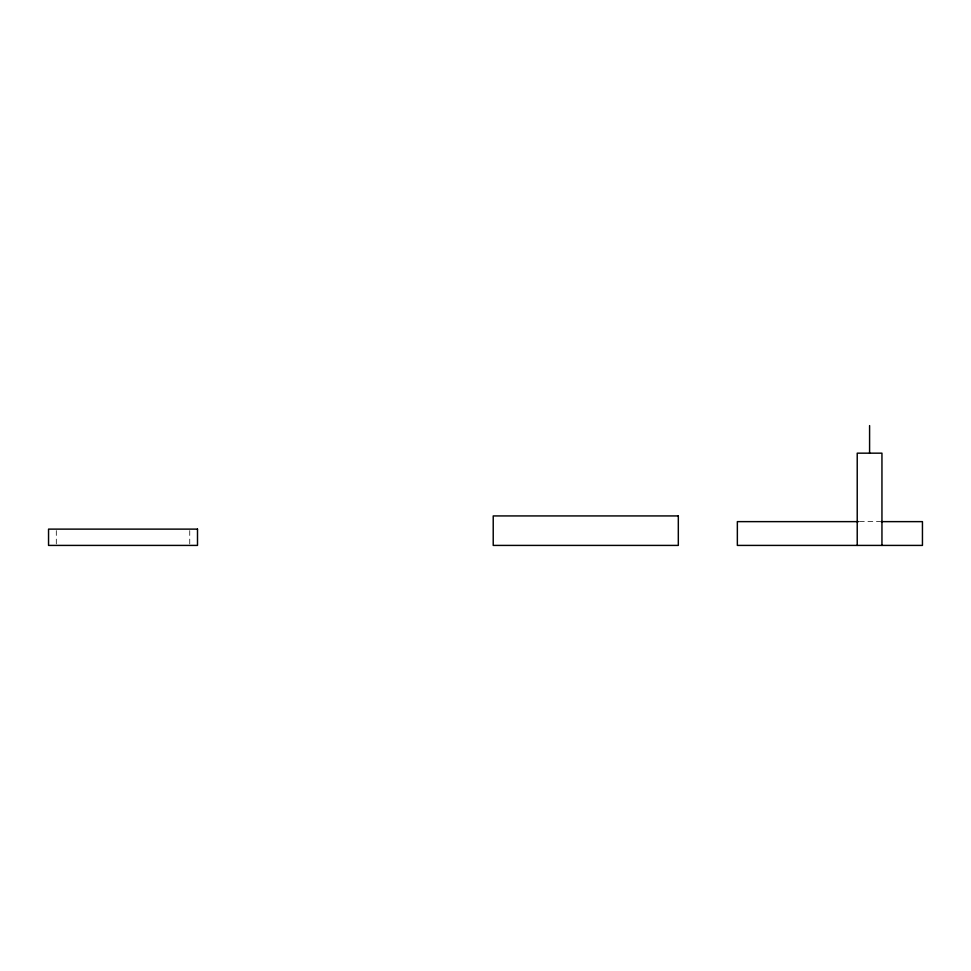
<?xml version="1.0" encoding="UTF-8"?>
<svg xmlns="http://www.w3.org/2000/svg" width="971" height="971" viewBox="0 0 971 971"><rect width="100%" height="100%" fill="white"/><g stroke="black" fill="none" stroke-linecap="round" stroke-linejoin="round"><path stroke-width="0.73" stroke-dasharray="4.86 3.64" d="M859.444 521.633L880.199 521.633M189.746 530.603L189.746 545.411M56.306 530.603L56.306 543.93"/><path stroke-width="1.46" d="M858.449 521.633L737.353 521.633L737.353 545.411L922.45 545.411L922.45 521.633L881.037 521.633M881.947 545.411L881.947 453.166L857.223 453.166L857.223 545.411M869.591 425.589L869.591 453.166M678.316 515.929L493.219 515.929L493.219 545.411L678.316 545.411L678.316 515.929M197.501 529.122L48.55 529.122L48.55 545.411L197.501 545.411L197.501 529.122"/></g></svg>
